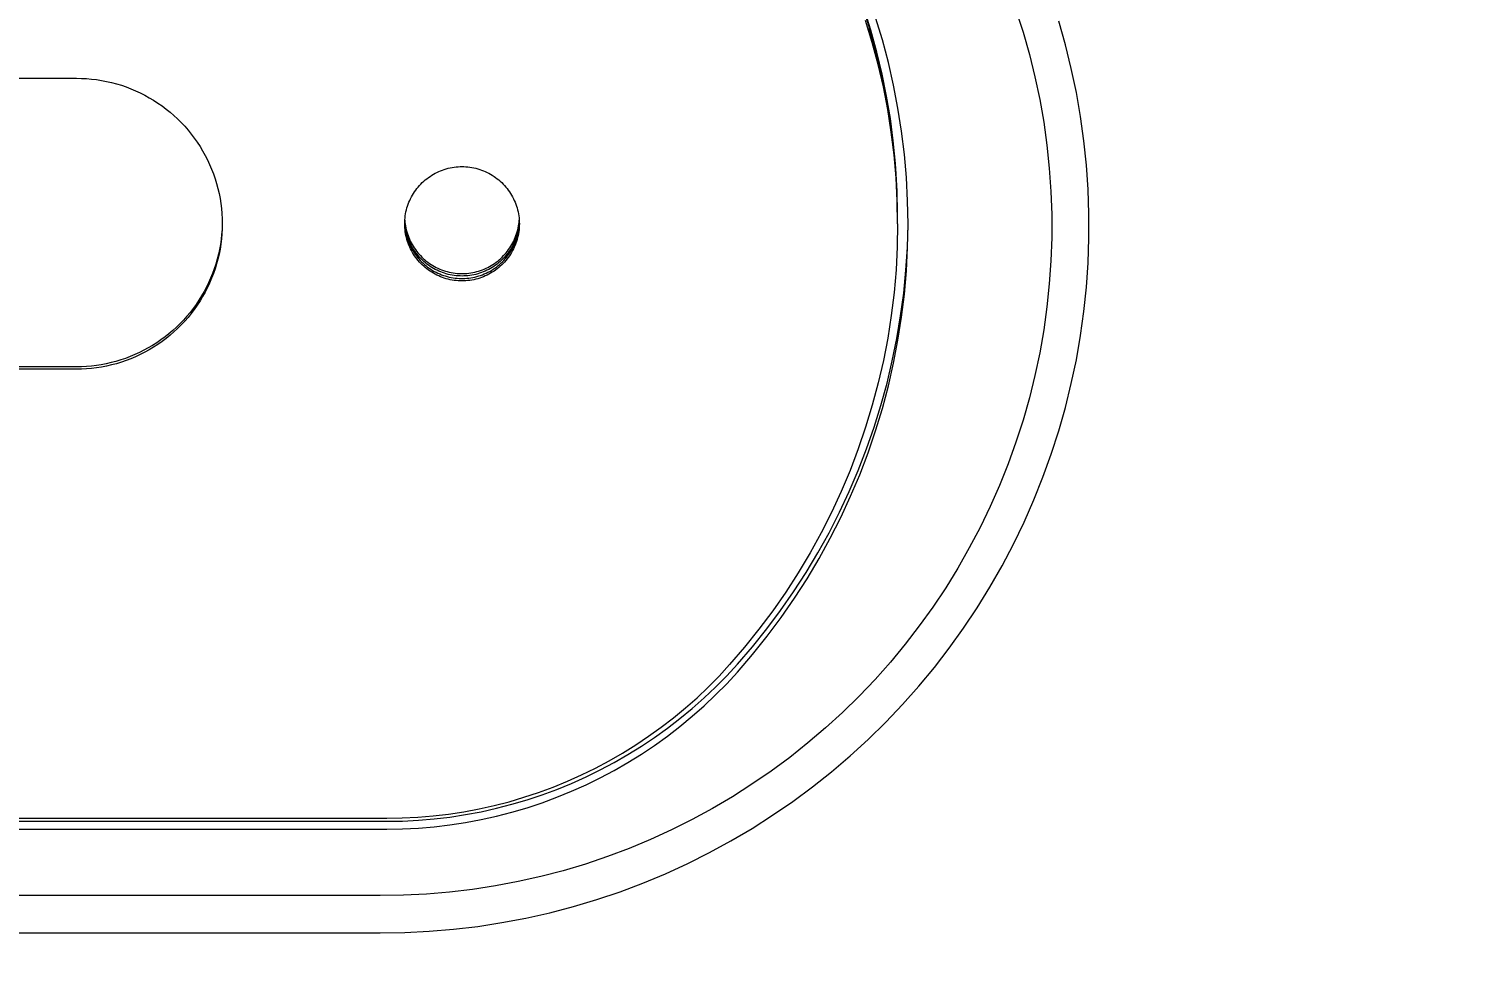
# Model space of a CAD drawing. Header units: inches. Extents: x -10 to 196, y -2 to 124.
# Drawn here: x 60.514 to 63.225, y 109.237 to 111 of the extents above; entities that cross this region are included whole.
import ezdxf

# ---------------------------------------------------------------- set-up
doc = ezdxf.new("R2010")
doc.units = ezdxf.units.IN
doc.layers.add('ZANO_R', color=7, linetype='Continuous', lineweight=0)
doc.layers.add('ZANO_W', color=1, linetype='Continuous', lineweight=0)
doc.styles.get("Standard").update_dxf_attribs({"font": 'arial.ttf'})
doc.dimstyles.new('amerykanie', dxfattribs={"dimtxt": 50, "dimasz": 50, "dimexe": 0.5, "dimexo": 0.5, "dimgap": 1, "dimtad": 1, "dimdec": 0, "dimzin": 0, "dimlunit": 5, "dimtxsty": 'Standard', "dimcen": 0.09, "dimclrd": 1, "dimclre": 1, "dimclrt": 1, "dimazin": 0, "dimtfac": 1, "dimtdec": 0, "dimtmove": 0, "dimatfit": 3, "dimfxl": 1, "dimtzin": 0, "dimarcsym": 1})

# ---------------------------------------------------------------- blocks, each defined once
blk = doc.blocks.new('*D387')
at = {"layer": 'ZANO_W', "color": 1, "lineweight": -2}
blk.add_arc((159.9897, 95.288), 5.9376, 93.97094, 170.33898, dxfattribs=at)
at = {"layer": 'ZANO_W', "color": 1}
for points in [[(159.576, 101.0448), (159.581, 101.3781), (160.5784, 101.1964)], [(153.9702, 96.2985), (154.3023, 96.2704), (154.052, 95.288)]]:
    blk.add_solid(points, dxfattribs=at)
at = {"layer": 'ZANO_W', "color": 1, "insert": (155.1052, 100.6833), "char_height": 1.625, "attachment_point": 5, "rotation": 42.155}
blk.add_mtext("95%%d41'", dxfattribs=at)

msp = doc.modelspace()

# ---------------------------------------------------------------- linework, layer by layer
at = {"layer": 'ZANO_R'}
for p, q in [((62.10479, 110.99701), (62.0921, 111.03774)), ((62.10576, 110.98905), (62.0931, 111.03008)), ((62.37868, 111.03529), (62.39207, 110.99366)), ((62.10735, 110.97425), (62.09475, 111.01576)), ((62.12633, 110.9787), (62.11353, 111.02086)), ((62.47215, 110.96962), (62.45954, 111.01402)), ((62.10518, 110.98647), (62.10116, 110.99997)), ((62.11608, 110.95586), (62.10479, 110.99701)), ((62.11304, 110.95832), (62.10518, 110.98647)), ((62.117, 110.94762), (62.10576, 110.98905)), ((62.13766, 110.93613), (62.12633, 110.9787)), ((62.39207, 110.99366), (62.40402, 110.95159)), ((62.11851, 110.93234), (62.10735, 110.97425)), ((62.12202, 110.9225), (62.11304, 110.95832)), ((62.12597, 110.91436), (62.11608, 110.95586)), ((62.40402, 110.95159), (62.41451, 110.90914)), ((62.48322, 110.92481), (62.47215, 110.96962)), ((62.12682, 110.90582), (62.117, 110.94762)), ((62.12821, 110.89006), (62.11851, 110.93234)), ((62.12994, 110.88644), (62.12202, 110.9225)), ((62.14751, 110.89319), (62.13766, 110.93613)), ((62.49273, 110.87964), (62.48322, 110.92481)), ((57.17874, 110.90642), (60.60408, 110.90642)), ((60.60408, 110.90642), (60.61368, 110.90627)), ((60.61368, 110.90627), (60.62327, 110.90578)), ((60.62327, 110.90578), (60.63284, 110.90496)), ((60.63284, 110.90496), (60.64238, 110.9038)), ((60.64238, 110.9038), (60.65187, 110.90232)), ((60.65187, 110.90232), (60.6613, 110.9005)), ((60.6613, 110.9005), (60.67066, 110.89835)), ((60.67066, 110.89835), (60.67994, 110.89588)), ((60.67994, 110.89588), (60.68913, 110.89309)), ((62.13443, 110.87254), (62.12597, 110.91436)), ((62.13519, 110.86371), (62.12682, 110.90582)), ((62.41451, 110.90914), (62.42352, 110.86635)), ((60.68913, 110.89309), (60.69822, 110.88997)), ((60.69822, 110.88997), (60.70719, 110.88654)), ((60.70719, 110.88654), (60.71604, 110.8828)), ((60.71604, 110.8828), (60.72475, 110.87876)), ((60.72475, 110.87876), (60.73331, 110.87441)), ((60.73331, 110.87441), (60.74172, 110.86977)), ((60.74172, 110.86977), (60.74996, 110.86483)), ((62.13644, 110.84747), (62.12821, 110.89006)), ((62.1368, 110.85016), (62.12994, 110.88644)), ((62.14146, 110.83045), (62.13443, 110.87254)), ((62.15586, 110.84993), (62.14751, 110.89319)), ((62.50068, 110.83417), (62.49273, 110.87964)), ((60.74996, 110.86483), (60.75803, 110.85961)), ((60.75803, 110.85961), (60.7659, 110.85412)), ((60.7659, 110.85412), (60.77358, 110.84835)), ((60.77358, 110.84835), (60.78106, 110.84232)), ((60.78106, 110.84232), (60.78832, 110.83603)), ((62.14212, 110.82134), (62.13519, 110.86371)), ((62.14319, 110.80462), (62.13644, 110.84747)), ((62.14258, 110.8137), (62.1368, 110.85016)), ((62.16271, 110.80641), (62.15586, 110.84993)), ((62.42352, 110.86635), (62.43104, 110.82327)), ((60.78832, 110.83603), (60.79535, 110.82949)), ((60.79535, 110.82949), (60.80215, 110.8227)), ((60.80215, 110.8227), (60.80871, 110.81569)), ((60.80871, 110.81569), (60.81503, 110.80845)), ((62.14705, 110.78815), (62.14146, 110.83045)), ((62.14759, 110.77876), (62.14212, 110.82134)), ((62.14728, 110.77708), (62.14258, 110.8137)), ((62.43104, 110.82327), (62.43707, 110.77996)), ((62.50704, 110.78845), (62.50068, 110.83417)), ((60.81503, 110.80845), (60.82108, 110.801)), ((60.82108, 110.801), (60.82687, 110.79333)), ((60.82687, 110.79333), (60.8324, 110.78547)), ((60.8324, 110.78547), (60.83764, 110.77743)), ((62.14845, 110.76157), (62.14319, 110.80462)), ((62.1512, 110.74569), (62.14705, 110.78815)), ((62.16805, 110.76268), (62.16271, 110.80641)), ((62.51183, 110.74254), (62.50704, 110.78845)), ((60.83764, 110.77743), (60.8426, 110.7692)), ((60.8426, 110.7692), (60.84727, 110.76081)), ((60.84727, 110.76081), (60.85164, 110.75226)), ((62.1509, 110.74033), (62.14728, 110.77708)), ((62.1516, 110.73601), (62.14759, 110.77876)), ((62.15221, 110.71836), (62.14845, 110.76157)), ((62.17186, 110.71879), (62.16805, 110.76268)), ((62.43707, 110.77996), (62.4416, 110.73647)), ((60.85164, 110.75226), (60.85572, 110.74356)), ((60.85572, 110.74356), (60.85948, 110.73472)), ((60.85948, 110.73472), (60.86294, 110.72576)), ((61.2885, 110.73028), (61.29197, 110.73176)), ((61.29197, 110.73176), (61.29549, 110.7331)), ((61.29549, 110.7331), (61.29906, 110.73433)), ((61.29906, 110.73433), (61.30267, 110.73543)), ((61.30267, 110.73543), (61.30631, 110.7364)), ((61.30631, 110.7364), (61.30999, 110.73725)), ((61.30999, 110.73725), (61.31369, 110.73797)), ((61.31369, 110.73797), (61.31741, 110.73856)), ((61.31741, 110.73856), (61.32116, 110.73902)), ((61.32116, 110.73902), (61.32492, 110.73935)), ((61.32492, 110.73935), (61.32868, 110.73954)), ((61.32868, 110.73954), (61.33245, 110.73961)), ((61.33245, 110.73961), (61.33622, 110.73954)), ((61.33622, 110.73954), (61.33999, 110.73935)), ((61.33999, 110.73935), (61.34375, 110.73902)), ((61.34375, 110.73902), (61.34749, 110.73856)), ((61.34749, 110.73856), (61.35122, 110.73797)), ((61.35122, 110.73797), (61.35492, 110.73725)), ((61.35492, 110.73725), (61.3586, 110.7364)), ((61.3586, 110.7364), (61.36224, 110.73543)), ((61.36224, 110.73543), (61.36585, 110.73433)), ((61.36585, 110.73433), (61.36941, 110.7331)), ((61.36941, 110.7331), (61.37294, 110.73176)), ((61.37294, 110.73176), (61.37641, 110.73028)), ((62.15139, 110.73426), (62.1509, 110.74033)), ((62.1539, 110.70311), (62.1512, 110.74569)), ((62.15204, 110.72551), (62.15139, 110.73426)), ((62.15413, 110.69315), (62.1516, 110.73601)), ((62.4416, 110.73647), (62.44463, 110.69284)), ((62.51502, 110.69649), (62.51183, 110.74254)), ((60.86294, 110.72576), (60.86608, 110.71668)), ((60.86608, 110.71668), (60.8689, 110.7075)), ((60.8689, 110.7075), (60.8714, 110.69823)), ((61.24963, 110.70107), (61.25211, 110.70392)), ((61.25211, 110.70392), (61.25469, 110.70667)), ((61.25469, 110.70667), (61.25736, 110.70933)), ((61.25736, 110.70933), (61.26012, 110.7119)), ((61.26012, 110.7119), (61.26297, 110.71437)), ((61.26297, 110.71437), (61.26591, 110.71674)), ((61.26591, 110.71674), (61.26892, 110.71901)), ((61.26892, 110.71901), (61.27201, 110.72117)), ((61.27201, 110.72117), (61.27518, 110.72322)), ((61.27518, 110.72322), (61.27841, 110.72516)), ((61.27841, 110.72516), (61.28171, 110.72698)), ((61.28171, 110.72698), (61.28508, 110.72869)), ((61.28508, 110.72869), (61.2885, 110.73028)), ((61.37641, 110.73028), (61.37983, 110.72869)), ((61.37983, 110.72869), (61.38319, 110.72698)), ((61.38319, 110.72698), (61.38649, 110.72516)), ((61.38649, 110.72516), (61.38973, 110.72322)), ((61.38973, 110.72322), (61.39289, 110.72117)), ((61.39289, 110.72117), (61.39599, 110.71901)), ((61.39599, 110.71901), (61.399, 110.71674)), ((61.399, 110.71674), (61.40194, 110.71437)), ((61.40194, 110.71437), (61.40479, 110.7119)), ((61.40479, 110.7119), (61.40755, 110.70933)), ((61.40755, 110.70933), (61.41022, 110.70667)), ((61.41022, 110.70667), (61.4128, 110.70392)), ((61.4128, 110.70392), (61.41528, 110.70107)), ((62.15241, 110.72022), (62.15204, 110.72551)), ((62.15447, 110.67504), (62.15221, 110.71836)), ((62.15302, 110.71067), (62.15241, 110.72022)), ((62.15328, 110.70618), (62.15302, 110.71067)), ((62.15381, 110.69582), (62.15328, 110.70618)), ((62.17415, 110.67479), (62.17186, 110.71879)), ((60.8714, 110.69823), (60.87358, 110.68887)), ((60.87358, 110.68887), (60.87542, 110.67945)), ((60.87542, 110.67945), (60.87694, 110.66996)), ((61.23364, 110.6756), (61.23524, 110.67901)), ((61.23524, 110.67901), (61.23696, 110.68237)), ((61.23696, 110.68237), (61.2388, 110.68566)), ((61.2388, 110.68566), (61.24075, 110.68889)), ((61.24075, 110.68889), (61.24281, 110.69205)), ((61.24281, 110.69205), (61.24498, 110.69514)), ((61.24498, 110.69514), (61.24725, 110.69815)), ((61.24725, 110.69815), (61.24963, 110.70107)), ((61.41528, 110.70107), (61.41765, 110.69815)), ((61.41765, 110.69815), (61.41993, 110.69514)), ((61.41993, 110.69514), (61.4221, 110.69205)), ((61.4221, 110.69205), (61.42416, 110.68889)), ((61.42416, 110.68889), (61.42611, 110.68566)), ((61.42611, 110.68566), (61.42794, 110.68237)), ((61.42794, 110.68237), (61.42966, 110.67901)), ((61.42966, 110.67901), (61.43127, 110.6756)), ((62.15398, 110.69217), (62.15381, 110.69582)), ((62.15514, 110.66046), (62.1539, 110.70311)), ((62.15443, 110.68095), (62.15398, 110.69217)), ((62.1552, 110.65023), (62.15413, 110.69315)), ((62.15453, 110.67817), (62.15443, 110.68095)), ((62.15488, 110.66607), (62.15453, 110.67817)), ((62.44463, 110.69284), (62.44614, 110.64914)), ((62.51661, 110.65035), (62.51502, 110.69649)), ((60.87694, 110.66996), (60.87813, 110.66043)), ((60.87813, 110.66043), (60.87898, 110.65086)), ((60.87898, 110.65086), (60.8795, 110.64127)), ((61.22528, 110.64671), (61.22588, 110.65043)), ((61.22588, 110.65043), (61.22661, 110.65413)), ((61.22661, 110.65413), (61.22747, 110.6578)), ((61.22747, 110.6578), (61.22845, 110.66144)), ((61.22845, 110.66144), (61.22956, 110.66505)), ((61.22956, 110.66505), (61.2308, 110.66861)), ((61.2308, 110.66861), (61.23216, 110.67213)), ((61.23216, 110.67213), (61.23364, 110.6756)), ((61.43127, 110.6756), (61.43275, 110.67213)), ((61.43275, 110.67213), (61.43411, 110.66861)), ((61.43411, 110.66861), (61.43534, 110.66505)), ((61.43534, 110.66505), (61.43646, 110.66144)), ((61.43646, 110.66144), (61.43744, 110.6578)), ((61.43744, 110.6578), (61.4383, 110.65413)), ((61.4383, 110.65413), (61.43903, 110.65043)), ((61.43903, 110.65043), (61.43963, 110.64671)), ((62.15523, 110.63167), (62.15447, 110.67504)), ((62.15492, 110.66419), (62.15488, 110.66607)), ((62.15502, 110.65956), (62.15492, 110.66419)), ((62.15514, 110.65119), (62.15502, 110.65956)), ((62.17492, 110.63074), (62.17415, 110.67479)), ((62.51661, 110.60419), (62.51661, 110.65035)), ((60.87961, 110.63021), (60.87922, 110.62074)), ((60.8795, 110.64127), (60.87968, 110.63167)), ((60.87968, 110.63167), (60.8795, 110.62207)), ((61.22418, 110.63167), (61.22426, 110.63544)), ((61.22426, 110.6279), (61.22418, 110.63167)), ((61.22421, 110.63399), (61.22436, 110.63023)), ((61.22426, 110.63544), (61.22447, 110.63921)), ((61.22447, 110.62413), (61.22426, 110.6279)), ((61.22453, 110.63239), (61.22429, 110.63613)), ((61.22436, 110.63023), (61.22465, 110.62648)), ((61.22441, 110.63862), (61.22472, 110.63489)), ((61.22447, 110.63921), (61.22481, 110.64296)), ((61.22481, 110.62038), (61.22447, 110.62413)), ((61.2249, 110.62866), (61.22453, 110.63239)), ((61.22465, 110.62648), (61.22507, 110.62274)), ((61.22472, 110.63489), (61.22517, 110.63118)), ((61.22481, 110.64296), (61.22528, 110.64671)), ((61.22541, 110.62494), (61.2249, 110.62866)), ((61.22507, 110.62274), (61.22562, 110.61902)), ((61.22517, 110.63118), (61.22574, 110.62748)), ((61.22604, 110.62125), (61.22541, 110.62494)), ((61.22574, 110.62748), (61.22644, 110.6238)), ((61.22644, 110.6238), (61.22727, 110.62015)), ((61.43764, 110.62015), (61.43846, 110.6238)), ((61.43846, 110.6238), (61.43916, 110.62748)), ((61.4395, 110.62494), (61.43887, 110.62125)), ((61.43916, 110.62748), (61.43974, 110.63118)), ((61.43929, 110.61902), (61.43984, 110.62274)), ((61.44, 110.62866), (61.4395, 110.62494)), ((61.43963, 110.64671), (61.4401, 110.64296)), ((61.43974, 110.63118), (61.44018, 110.63489)), ((61.43984, 110.62274), (61.44025, 110.62648)), ((61.44037, 110.63239), (61.44, 110.62866)), ((61.4401, 110.64296), (61.44044, 110.63921)), ((61.44044, 110.62413), (61.4401, 110.62038)), ((61.44018, 110.63489), (61.4405, 110.63862)), ((61.44025, 110.62648), (61.44054, 110.63023)), ((61.44062, 110.63613), (61.44037, 110.63239)), ((61.44044, 110.63921), (61.44065, 110.63544)), ((61.44065, 110.6279), (61.44044, 110.62413)), ((61.44054, 110.63023), (61.4407, 110.63399)), ((61.44065, 110.63544), (61.44073, 110.63167)), ((61.44073, 110.63167), (61.44065, 110.6279)), ((62.15523, 110.63167), (62.15447, 110.5883)), ((62.17356, 110.58714), (62.17483, 110.63045)), ((62.17415, 110.58669), (62.17492, 110.63074)), ((62.44614, 110.64914), (62.44614, 110.60541)), ((60.87747, 110.60189), (60.87611, 110.59252)), ((60.87813, 110.60291), (60.87694, 110.59338)), ((60.87851, 110.6113), (60.87747, 110.60189)), ((60.87898, 110.61248), (60.87813, 110.60291)), ((60.87922, 110.62074), (60.87851, 110.6113)), ((60.8795, 110.62207), (60.87898, 110.61248)), ((61.22528, 110.61663), (61.22481, 110.62038)), ((61.22588, 110.61291), (61.22528, 110.61663)), ((61.22562, 110.61902), (61.2263, 110.61531)), ((61.22661, 110.60921), (61.22588, 110.61291)), ((61.22679, 110.61757), (61.22604, 110.62125)), ((61.2263, 110.61531), (61.2271, 110.61164)), ((61.22747, 110.60554), (61.22661, 110.60921)), ((61.22768, 110.61393), (61.22679, 110.61757)), ((61.2271, 110.61164), (61.22803, 110.60799)), ((61.22727, 110.62015), (61.22822, 110.61653)), ((61.22845, 110.6019), (61.22747, 110.60554)), ((61.22869, 110.61032), (61.22768, 110.61393)), ((61.22803, 110.60799), (61.22909, 110.60438)), ((61.22822, 110.61653), (61.2293, 110.61295)), ((61.22956, 110.59829), (61.22845, 110.6019)), ((61.22982, 110.60675), (61.22869, 110.61032)), ((61.22909, 110.60438), (61.23027, 110.60081)), ((61.2293, 110.61295), (61.2305, 110.60941)), ((61.2308, 110.59473), (61.22956, 110.59829)), ((61.23108, 110.60322), (61.22982, 110.60675)), ((61.23027, 110.60081), (61.23158, 110.59728)), ((61.2305, 110.60941), (61.23183, 110.6059)), ((61.23246, 110.59973), (61.23108, 110.60322)), ((61.23158, 110.59728), (61.23301, 110.5938)), ((61.23183, 110.6059), (61.23327, 110.60245)), ((61.23395, 110.5963), (61.23246, 110.59973)), ((61.23327, 110.60245), (61.23483, 110.59905)), ((61.23557, 110.59291), (61.23395, 110.5963)), ((61.23483, 110.59905), (61.23651, 110.59571)), ((61.23651, 110.59571), (61.2383, 110.59242)), ((61.42661, 110.59242), (61.4284, 110.59571)), ((61.4284, 110.59571), (61.43008, 110.59905)), ((61.43095, 110.5963), (61.42934, 110.59291)), ((61.43008, 110.59905), (61.43164, 110.60245)), ((61.43245, 110.59973), (61.43095, 110.5963)), ((61.43164, 110.60245), (61.43308, 110.6059)), ((61.4319, 110.5938), (61.43333, 110.59728)), ((61.43383, 110.60322), (61.43245, 110.59973)), ((61.43308, 110.6059), (61.4344, 110.60941)), ((61.43333, 110.59728), (61.43463, 110.60081)), ((61.43509, 110.60675), (61.43383, 110.60322)), ((61.43534, 110.59829), (61.43411, 110.59473)), ((61.4344, 110.60941), (61.4356, 110.61295)), ((61.43463, 110.60081), (61.43582, 110.60438)), ((61.43622, 110.61032), (61.43509, 110.60675)), ((61.43646, 110.6019), (61.43534, 110.59829)), ((61.4356, 110.61295), (61.43668, 110.61653)), ((61.43582, 110.60438), (61.43687, 110.60799)), ((61.43723, 110.61393), (61.43622, 110.61032)), ((61.43744, 110.60554), (61.43646, 110.6019)), ((61.43668, 110.61653), (61.43764, 110.62015)), ((61.43687, 110.60799), (61.43781, 110.61164)), ((61.43811, 110.61757), (61.43723, 110.61393)), ((61.4383, 110.60921), (61.43744, 110.60554)), ((61.43781, 110.61164), (61.43861, 110.61531)), ((61.43887, 110.62125), (61.43811, 110.61757)), ((61.43903, 110.61291), (61.4383, 110.60921)), ((61.43861, 110.61531), (61.43929, 110.61902)), ((61.43963, 110.61663), (61.43903, 110.61291)), ((61.4401, 110.62038), (61.43963, 110.61663)), ((62.44614, 110.60541), (62.44463, 110.56171)), ((62.51502, 110.55806), (62.51661, 110.60419)), ((60.87243, 110.57394), (60.87011, 110.56476)), ((60.87358, 110.57447), (60.8714, 110.56511)), ((60.87443, 110.5832), (60.87243, 110.57394)), ((60.87542, 110.58389), (60.87358, 110.57447)), ((60.87611, 110.59252), (60.87443, 110.5832)), ((60.87694, 110.59338), (60.87542, 110.58389)), ((61.23216, 110.59121), (61.2308, 110.59473)), ((61.23364, 110.58774), (61.23216, 110.59121)), ((61.23301, 110.5938), (61.23456, 110.59038)), ((61.23524, 110.58433), (61.23364, 110.58774)), ((61.23456, 110.59038), (61.23622, 110.587)), ((61.23696, 110.58097), (61.23524, 110.58433)), ((61.2373, 110.58959), (61.23557, 110.59291)), ((61.23622, 110.587), (61.23801, 110.58369)), ((61.2388, 110.57768), (61.23696, 110.58097)), ((61.23915, 110.58633), (61.2373, 110.58959)), ((61.23801, 110.58369), (61.2399, 110.58044)), ((61.2383, 110.59242), (61.24021, 110.5892)), ((61.24075, 110.57445), (61.2388, 110.57768)), ((61.24111, 110.58313), (61.23915, 110.58633)), ((61.2399, 110.58044), (61.24191, 110.57726)), ((61.24021, 110.5892), (61.24222, 110.58605)), ((61.24281, 110.57129), (61.24075, 110.57445)), ((61.24317, 110.58001), (61.24111, 110.58313)), ((61.24191, 110.57726), (61.24403, 110.57415)), ((61.24222, 110.58605), (61.24434, 110.58296)), ((61.24498, 110.5682), (61.24281, 110.57129)), ((61.24535, 110.57695), (61.24317, 110.58001)), ((61.24403, 110.57415), (61.24625, 110.57112)), ((61.24434, 110.58296), (61.24657, 110.57996)), ((61.24725, 110.56519), (61.24498, 110.5682)), ((61.24763, 110.57398), (61.24535, 110.57695)), ((61.24625, 110.57112), (61.24858, 110.56816)), ((61.24657, 110.57996), (61.2489, 110.57703)), ((61.25001, 110.57108), (61.24763, 110.57398)), ((61.2489, 110.57703), (61.25133, 110.57418)), ((61.25249, 110.56827), (61.25001, 110.57108)), ((61.25133, 110.57418), (61.25386, 110.57142)), ((61.25506, 110.56555), (61.25249, 110.56827)), ((61.25386, 110.57142), (61.25648, 110.56875)), ((61.25648, 110.56875), (61.25919, 110.56617)), ((61.40571, 110.56617), (61.40843, 110.56875)), ((61.40843, 110.56875), (61.41105, 110.57142)), ((61.41242, 110.56827), (61.40985, 110.56555)), ((61.41105, 110.57142), (61.41357, 110.57418)), ((61.4149, 110.57108), (61.41242, 110.56827)), ((61.41357, 110.57418), (61.416, 110.57703)), ((61.41728, 110.57398), (61.4149, 110.57108)), ((61.416, 110.57703), (61.41834, 110.57996)), ((61.41632, 110.56816), (61.41865, 110.57112)), ((61.41956, 110.57695), (61.41728, 110.57398)), ((61.41993, 110.5682), (61.41765, 110.56519)), ((61.41834, 110.57996), (61.42056, 110.58296)), ((61.41865, 110.57112), (61.42088, 110.57415)), ((61.42173, 110.58001), (61.41956, 110.57695)), ((61.4221, 110.57129), (61.41993, 110.5682)), ((61.42056, 110.58296), (61.42269, 110.58605)), ((61.42088, 110.57415), (61.423, 110.57726)), ((61.4238, 110.58313), (61.42173, 110.58001)), ((61.42416, 110.57445), (61.4221, 110.57129)), ((61.42269, 110.58605), (61.4247, 110.5892)), ((61.423, 110.57726), (61.425, 110.58044)), ((61.42576, 110.58633), (61.4238, 110.58313)), ((61.42611, 110.57768), (61.42416, 110.57445)), ((61.4247, 110.5892), (61.42661, 110.59242)), ((61.425, 110.58044), (61.4269, 110.58369)), ((61.4276, 110.58959), (61.42576, 110.58633)), ((61.42794, 110.58097), (61.42611, 110.57768)), ((61.4269, 110.58369), (61.42868, 110.587)), ((61.42934, 110.59291), (61.4276, 110.58959)), ((61.42966, 110.58433), (61.42794, 110.58097)), ((61.42868, 110.587), (61.43035, 110.59038)), ((61.43127, 110.58774), (61.42966, 110.58433)), ((61.43035, 110.59038), (61.4319, 110.5938)), ((61.43275, 110.59121), (61.43127, 110.58774)), ((61.43411, 110.59473), (61.43275, 110.59121)), ((62.15447, 110.5883), (62.15221, 110.54498)), ((62.17082, 110.54389), (62.17356, 110.58714)), ((62.17186, 110.5427), (62.17415, 110.58669)), ((60.86453, 110.54667), (60.86127, 110.53777)), ((60.86608, 110.54666), (60.86294, 110.53758)), ((60.86747, 110.55567), (60.86453, 110.54667)), ((60.8689, 110.55584), (60.86608, 110.54666)), ((60.87011, 110.56476), (60.86747, 110.55567)), ((60.8714, 110.56511), (60.8689, 110.55584)), ((61.24963, 110.56227), (61.24725, 110.56519)), ((61.24858, 110.56816), (61.25101, 110.56529)), ((61.25211, 110.55942), (61.24963, 110.56227)), ((61.25101, 110.56529), (61.25354, 110.5625)), ((61.25469, 110.55667), (61.25211, 110.55942)), ((61.25354, 110.5625), (61.25616, 110.55981)), ((61.25736, 110.55401), (61.25469, 110.55667)), ((61.25773, 110.56291), (61.25506, 110.56555)), ((61.25616, 110.55981), (61.25888, 110.5572)), ((61.26012, 110.55144), (61.25736, 110.55401)), ((61.26049, 110.56037), (61.25773, 110.56291)), ((61.25888, 110.5572), (61.26168, 110.55469)), ((61.25919, 110.56617), (61.26199, 110.56369)), ((61.26297, 110.54897), (61.26012, 110.55144)), ((61.26333, 110.55793), (61.26049, 110.56037)), ((61.26168, 110.55469), (61.26457, 110.55228)), ((61.26199, 110.56369), (61.26488, 110.56131)), ((61.26591, 110.5466), (61.26297, 110.54897)), ((61.26626, 110.55559), (61.26333, 110.55793)), ((61.26457, 110.55228), (61.26754, 110.54998)), ((61.26488, 110.56131), (61.26784, 110.55902)), ((61.26892, 110.54433), (61.26591, 110.5466)), ((61.26926, 110.55335), (61.26626, 110.55559)), ((61.26754, 110.54998), (61.27059, 110.54777)), ((61.26784, 110.55902), (61.27088, 110.55684)), ((61.27201, 110.54217), (61.26892, 110.54433)), ((61.27234, 110.55121), (61.26926, 110.55335)), ((61.27059, 110.54777), (61.27372, 110.54568)), ((61.27088, 110.55684), (61.274, 110.55477)), ((61.27518, 110.54012), (61.27201, 110.54217)), ((61.2755, 110.54919), (61.27234, 110.55121)), ((61.27372, 110.54568), (61.27691, 110.54369)), ((61.274, 110.55477), (61.27718, 110.5528)), ((61.27872, 110.54727), (61.2755, 110.54919)), ((61.27691, 110.54369), (61.28018, 110.54182)), ((61.27718, 110.5528), (61.28043, 110.55095)), ((61.282, 110.54547), (61.27872, 110.54727)), ((61.28018, 110.54182), (61.2835, 110.54006)), ((61.28043, 110.55095), (61.28374, 110.54921)), ((61.28535, 110.54378), (61.282, 110.54547)), ((61.28374, 110.54921), (61.28711, 110.54758)), ((61.28875, 110.54221), (61.28535, 110.54378)), ((61.28711, 110.54758), (61.29054, 110.54607)), ((61.29221, 110.54075), (61.28875, 110.54221)), ((61.29054, 110.54607), (61.29401, 110.54468)), ((61.29401, 110.54468), (61.29754, 110.54342)), ((61.29754, 110.54342), (61.3011, 110.54227)), ((61.3011, 110.54227), (61.3047, 110.54125)), ((61.3047, 110.54125), (61.30833, 110.54035)), ((61.35658, 110.54035), (61.36021, 110.54125)), ((61.36021, 110.54125), (61.36381, 110.54227)), ((61.36381, 110.54227), (61.36737, 110.54342)), ((61.36737, 110.54342), (61.37089, 110.54468)), ((61.37089, 110.54468), (61.37437, 110.54607)), ((61.37615, 110.54221), (61.3727, 110.54075)), ((61.37437, 110.54607), (61.37779, 110.54758)), ((61.37956, 110.54378), (61.37615, 110.54221)), ((61.37779, 110.54758), (61.38116, 110.54921)), ((61.3829, 110.54547), (61.37956, 110.54378)), ((61.38116, 110.54921), (61.38448, 110.55095)), ((61.3814, 110.54006), (61.38473, 110.54182)), ((61.38619, 110.54727), (61.3829, 110.54547)), ((61.38448, 110.55095), (61.38773, 110.5528)), ((61.38473, 110.54182), (61.38799, 110.54369)), ((61.38941, 110.54919), (61.38619, 110.54727)), ((61.38773, 110.5528), (61.39091, 110.55477)), ((61.38799, 110.54369), (61.39119, 110.54568)), ((61.39256, 110.55121), (61.38941, 110.54919)), ((61.39289, 110.54217), (61.38973, 110.54012)), ((61.39091, 110.55477), (61.39403, 110.55684)), ((61.39119, 110.54568), (61.39431, 110.54777)), ((61.39564, 110.55335), (61.39256, 110.55121)), ((61.39599, 110.54433), (61.39289, 110.54217)), ((61.39403, 110.55684), (61.39707, 110.55902)), ((61.39431, 110.54777), (61.39736, 110.54998)), ((61.39865, 110.55559), (61.39564, 110.55335)), ((61.399, 110.5466), (61.39599, 110.54433)), ((61.39707, 110.55902), (61.40003, 110.56131)), ((61.39736, 110.54998), (61.40033, 110.55228)), ((61.40158, 110.55793), (61.39865, 110.55559)), ((61.40194, 110.54897), (61.399, 110.5466)), ((61.40003, 110.56131), (61.40292, 110.56369)), ((61.40033, 110.55228), (61.40322, 110.55469)), ((61.40442, 110.56037), (61.40158, 110.55793)), ((61.40479, 110.55144), (61.40194, 110.54897)), ((61.40292, 110.56369), (61.40571, 110.56617)), ((61.40322, 110.55469), (61.40603, 110.5572)), ((61.40718, 110.56291), (61.40442, 110.56037)), ((61.40755, 110.55401), (61.40479, 110.55144)), ((61.40603, 110.5572), (61.40874, 110.55981)), ((61.40985, 110.56555), (61.40718, 110.56291)), ((61.41022, 110.55667), (61.40755, 110.55401)), ((61.40874, 110.55981), (61.41137, 110.5625)), ((61.4128, 110.55942), (61.41022, 110.55667)), ((61.41137, 110.5625), (61.41389, 110.56529)), ((61.41528, 110.56227), (61.4128, 110.55942)), ((61.41389, 110.56529), (61.41632, 110.56816)), ((61.41765, 110.56519), (61.41528, 110.56227)), ((62.15221, 110.54498), (62.14845, 110.50177)), ((62.16661, 110.50076), (62.17082, 110.54389)), ((62.16805, 110.49881), (62.17186, 110.5427)), ((62.44463, 110.56171), (62.4416, 110.51808)), ((62.51183, 110.51201), (62.51502, 110.55806)), ((60.85386, 110.52035), (60.84971, 110.51184)), ((60.85572, 110.51978), (60.85164, 110.51108)), ((60.85772, 110.529), (60.85386, 110.52035)), ((60.85948, 110.52862), (60.85572, 110.51978)), ((60.86127, 110.53777), (60.85772, 110.529)), ((60.86294, 110.53758), (60.85948, 110.52862)), ((61.27841, 110.53818), (61.27518, 110.54012)), ((61.28171, 110.53636), (61.27841, 110.53818)), ((61.28508, 110.53465), (61.28171, 110.53636)), ((61.2835, 110.54006), (61.28689, 110.53842)), ((61.2885, 110.53306), (61.28508, 110.53465)), ((61.28689, 110.53842), (61.29033, 110.5369)), ((61.29197, 110.53159), (61.2885, 110.53306)), ((61.29033, 110.5369), (61.29382, 110.53549)), ((61.29549, 110.53024), (61.29197, 110.53159)), ((61.29571, 110.53942), (61.29221, 110.54075)), ((61.29382, 110.53549), (61.29736, 110.53421)), ((61.29906, 110.52901), (61.29549, 110.53024)), ((61.29926, 110.53821), (61.29571, 110.53942)), ((61.29736, 110.53421), (61.30094, 110.53305)), ((61.30267, 110.52791), (61.29906, 110.52901)), ((61.30285, 110.53712), (61.29926, 110.53821)), ((61.30094, 110.53305), (61.30455, 110.53202)), ((61.30631, 110.52694), (61.30267, 110.52791)), ((61.30647, 110.53616), (61.30285, 110.53712)), ((61.30455, 110.53202), (61.30821, 110.53112)), ((61.30999, 110.52609), (61.30631, 110.52694)), ((61.31012, 110.53533), (61.30647, 110.53616)), ((61.30821, 110.53112), (61.31189, 110.53034)), ((61.30833, 110.54035), (61.31199, 110.53958)), ((61.31369, 110.52537), (61.30999, 110.52609)), ((61.3138, 110.53462), (61.31012, 110.53533)), ((61.31189, 110.53034), (61.31559, 110.52969)), ((61.31199, 110.53958), (61.31568, 110.53894)), ((61.31741, 110.52478), (61.31369, 110.52537)), ((61.31751, 110.53404), (61.3138, 110.53462)), ((61.31559, 110.52969), (61.31932, 110.52917)), ((61.31568, 110.53894), (61.31939, 110.53842)), ((61.32116, 110.52432), (61.31741, 110.52478)), ((61.32123, 110.53358), (61.31751, 110.53404)), ((61.31932, 110.52917), (61.32306, 110.52877)), ((61.31939, 110.53842), (61.32311, 110.53804)), ((61.32492, 110.52399), (61.32116, 110.52432)), ((61.32496, 110.53326), (61.32123, 110.53358)), ((61.32306, 110.52877), (61.32681, 110.52851)), ((61.32311, 110.53804), (61.32684, 110.53778)), ((61.32868, 110.5238), (61.32492, 110.52399)), ((61.32871, 110.53306), (61.32496, 110.53326)), ((61.32681, 110.52851), (61.33057, 110.52838)), ((61.32684, 110.53778), (61.33058, 110.53765)), ((61.33245, 110.52373), (61.32868, 110.5238)), ((61.33245, 110.533), (61.32871, 110.53306)), ((61.33057, 110.52838), (61.33433, 110.52838)), ((61.33058, 110.53765), (61.33432, 110.53765)), ((61.3362, 110.53306), (61.33245, 110.533)), ((61.33622, 110.5238), (61.33245, 110.52373)), ((61.33432, 110.53765), (61.33806, 110.53778)), ((61.33433, 110.52838), (61.33809, 110.52851)), ((61.33994, 110.53326), (61.3362, 110.53306)), ((61.33999, 110.52399), (61.33622, 110.5238)), ((61.33806, 110.53778), (61.3418, 110.53804)), ((61.33809, 110.52851), (61.34185, 110.52877)), ((61.34368, 110.53358), (61.33994, 110.53326)), ((61.34375, 110.52432), (61.33999, 110.52399)), ((61.3418, 110.53804), (61.34552, 110.53842)), ((61.34185, 110.52877), (61.34559, 110.52917)), ((61.3474, 110.53404), (61.34368, 110.53358)), ((61.34749, 110.52478), (61.34375, 110.52432)), ((61.34552, 110.53842), (61.34923, 110.53894)), ((61.34559, 110.52917), (61.34932, 110.52969)), ((61.3511, 110.53462), (61.3474, 110.53404)), ((61.35122, 110.52537), (61.34749, 110.52478)), ((61.34923, 110.53894), (61.35291, 110.53958)), ((61.34932, 110.52969), (61.35302, 110.53034)), ((61.35478, 110.53533), (61.3511, 110.53462)), ((61.35492, 110.52609), (61.35122, 110.52537)), ((61.35291, 110.53958), (61.35658, 110.54035)), ((61.35302, 110.53034), (61.3567, 110.53112)), ((61.35844, 110.53616), (61.35478, 110.53533)), ((61.3586, 110.52694), (61.35492, 110.52609)), ((61.3567, 110.53112), (61.36035, 110.53202)), ((61.36206, 110.53712), (61.35844, 110.53616)), ((61.36224, 110.52791), (61.3586, 110.52694)), ((61.36035, 110.53202), (61.36397, 110.53305)), ((61.36565, 110.53821), (61.36206, 110.53712)), ((61.36585, 110.52901), (61.36224, 110.52791)), ((61.36397, 110.53305), (61.36755, 110.53421)), ((61.36919, 110.53942), (61.36565, 110.53821)), ((61.36941, 110.53024), (61.36585, 110.52901)), ((61.36755, 110.53421), (61.37109, 110.53549)), ((61.3727, 110.54075), (61.36919, 110.53942)), ((61.37294, 110.53159), (61.36941, 110.53024)), ((61.37109, 110.53549), (61.37458, 110.5369)), ((61.37641, 110.53306), (61.37294, 110.53159)), ((61.37458, 110.5369), (61.37802, 110.53842)), ((61.37983, 110.53465), (61.37641, 110.53306)), ((61.37802, 110.53842), (61.3814, 110.54006)), ((61.38319, 110.53636), (61.37983, 110.53465)), ((61.38649, 110.53818), (61.38319, 110.53636)), ((61.38973, 110.54012), (61.38649, 110.53818)), ((62.4416, 110.51808), (62.43707, 110.47459)), ((60.83553, 110.48723), (60.83025, 110.47937)), ((60.84054, 110.49527), (60.83553, 110.48723)), ((60.8426, 110.49414), (60.83764, 110.48591)), ((60.84526, 110.50348), (60.84054, 110.49527)), ((60.84727, 110.50253), (60.8426, 110.49414)), ((60.84971, 110.51184), (60.84526, 110.50348)), ((60.85164, 110.51108), (60.84727, 110.50253)), ((62.14845, 110.50177), (62.14319, 110.45872)), ((62.16093, 110.4578), (62.16661, 110.50076)), ((62.16271, 110.45507), (62.16805, 110.49881)), ((62.50704, 110.4661), (62.51183, 110.51201)), ((60.81889, 110.46422), (60.81283, 110.45695)), ((60.82108, 110.46234), (60.81503, 110.45489)), ((60.8247, 110.4717), (60.81889, 110.46422)), ((60.82687, 110.47001), (60.82108, 110.46234)), ((60.83025, 110.47937), (60.8247, 110.4717)), ((60.8324, 110.47787), (60.82687, 110.47001)), ((60.83764, 110.48591), (60.8324, 110.47787)), ((62.43707, 110.47459), (62.43104, 110.43128)), ((62.50068, 110.42038), (62.50704, 110.4661)), ((60.79319, 110.43644), (60.78619, 110.43006)), ((60.79535, 110.43385), (60.78832, 110.42731)), ((60.79997, 110.44305), (60.79319, 110.43644)), ((60.80215, 110.44064), (60.79535, 110.43385)), ((60.80652, 110.44989), (60.79997, 110.44305)), ((60.80871, 110.44765), (60.80215, 110.44064)), ((60.81283, 110.45695), (60.80652, 110.44989)), ((60.81503, 110.45489), (60.80871, 110.44765)), ((62.14319, 110.45872), (62.13644, 110.41587)), ((62.15379, 110.41505), (62.16093, 110.4578)), ((62.15586, 110.41155), (62.16271, 110.45507)), ((60.75611, 110.40709), (60.74812, 110.40201)), ((60.76392, 110.41244), (60.75611, 110.40709)), ((60.7659, 110.40922), (60.75803, 110.40373)), ((60.77154, 110.41806), (60.76392, 110.41244)), ((60.77358, 110.41499), (60.7659, 110.40922)), ((60.77897, 110.42393), (60.77154, 110.41806)), ((60.78106, 110.42102), (60.77358, 110.41499)), ((60.78619, 110.43006), (60.77897, 110.42393)), ((60.78832, 110.42731), (60.78106, 110.42102)), ((62.13644, 110.41587), (62.12821, 110.37328)), ((62.14519, 110.37258), (62.15379, 110.41505)), ((62.14751, 110.3683), (62.15586, 110.41155)), ((62.43104, 110.43128), (62.42352, 110.3882)), ((62.49273, 110.37491), (62.50068, 110.42038)), ((60.70581, 110.38088), (60.69694, 110.37755)), ((60.71455, 110.38452), (60.70581, 110.38088)), ((60.71604, 110.38054), (60.70719, 110.3768)), ((60.72316, 110.38845), (60.71455, 110.38452)), ((60.72475, 110.38458), (60.71604, 110.38054)), ((60.73163, 110.39268), (60.72316, 110.38845)), ((60.73331, 110.38893), (60.72475, 110.38458)), ((60.73996, 110.3972), (60.73163, 110.39268)), ((60.74172, 110.39357), (60.73331, 110.38893)), ((60.74812, 110.40201), (60.73996, 110.3972)), ((60.74996, 110.39851), (60.74172, 110.39357)), ((60.75803, 110.40373), (60.74996, 110.39851)), ((62.42352, 110.3882), (62.41451, 110.34541)), ((60.60408, 110.36155), (57.17874, 110.36155)), ((60.60408, 110.35692), (57.17874, 110.35692)), ((60.61355, 110.3617), (60.60408, 110.36155)), ((60.61368, 110.35707), (60.60408, 110.35692)), ((60.623, 110.36217), (60.61355, 110.3617)), ((60.62327, 110.35756), (60.61368, 110.35707)), ((60.63244, 110.36297), (60.623, 110.36217)), ((60.63284, 110.35838), (60.62327, 110.35756)), ((60.64184, 110.3641), (60.63244, 110.36297)), ((60.64238, 110.35954), (60.63284, 110.35838)), ((60.6512, 110.36554), (60.64184, 110.3641)), ((60.65187, 110.36102), (60.64238, 110.35954)), ((60.6605, 110.36731), (60.6512, 110.36554)), ((60.6613, 110.36284), (60.65187, 110.36102)), ((60.66974, 110.3694), (60.6605, 110.36731)), ((60.67066, 110.36499), (60.6613, 110.36284)), ((60.6789, 110.3718), (60.66974, 110.3694)), ((60.67994, 110.36746), (60.67066, 110.36499)), ((60.68797, 110.37452), (60.6789, 110.3718)), ((60.68913, 110.37025), (60.67994, 110.36746)), ((60.69694, 110.37755), (60.68797, 110.37452)), ((60.69822, 110.37337), (60.68913, 110.37025)), ((60.70719, 110.3768), (60.69822, 110.37337)), ((62.12821, 110.37328), (62.11851, 110.331)), ((62.13516, 110.33042), (62.14519, 110.37258)), ((62.13766, 110.32536), (62.14751, 110.3683)), ((62.48322, 110.32974), (62.49273, 110.37491)), ((62.11851, 110.331), (62.10735, 110.28909)), ((62.12369, 110.28863), (62.13516, 110.33042)), ((62.12633, 110.28278), (62.13766, 110.32536)), ((62.41451, 110.34541), (62.40402, 110.30296)), ((62.47215, 110.28493), (62.48322, 110.32974)), ((62.40402, 110.30296), (62.39207, 110.26089)), ((62.10735, 110.28909), (62.09475, 110.24758)), ((62.1108, 110.24726), (62.12369, 110.28863)), ((62.11353, 110.24063), (62.12633, 110.28278)), ((62.45954, 110.24053), (62.47215, 110.28493)), ((62.09475, 110.24758), (62.08071, 110.20654)), ((62.09651, 110.20635), (62.1108, 110.24726)), ((62.39207, 110.26089), (62.37868, 110.21926)), ((62.09927, 110.19894), (62.11353, 110.24063)), ((62.37868, 110.21926), (62.36385, 110.17812)), ((62.4454, 110.19658), (62.45954, 110.24053)), ((62.08071, 110.20654), (62.06526, 110.16601)), ((62.08084, 110.16595), (62.09651, 110.20635)), ((62.08358, 110.15777), (62.09927, 110.19894)), ((62.42975, 110.15316), (62.4454, 110.19658)), ((62.06526, 110.16601), (62.04841, 110.12604)), ((62.06379, 110.1261), (62.08084, 110.16595)), ((62.36385, 110.17812), (62.34761, 110.13752)), ((62.06647, 110.11718), (62.08358, 110.15777)), ((62.34761, 110.13752), (62.32998, 110.09751)), ((62.41261, 110.1103), (62.42975, 110.15316)), ((62.04841, 110.12604), (62.03019, 110.08667)), ((62.0454, 110.08687), (62.06379, 110.1261)), ((62.04796, 110.0772), (62.06647, 110.11718)), ((62.394, 110.06806), (62.41261, 110.1103)), ((62.03019, 110.08667), (62.01062, 110.04797)), ((62.02568, 110.04828), (62.0454, 110.08687)), ((62.32998, 110.09751), (62.31097, 110.05812)), ((62.02808, 110.03788), (62.04796, 110.0772)), ((62.31097, 110.05812), (62.29061, 110.01942)), ((62.37393, 110.02649), (62.394, 110.06806)), ((62.01062, 110.04797), (61.98972, 110.00996)), ((62.00466, 110.01038), (62.02568, 110.04828)), ((62.00685, 109.99928), (62.02808, 110.03788)), ((62.35244, 109.98564), (62.37393, 110.02649)), ((61.98972, 110.00996), (61.96751, 109.9727)), ((61.98235, 109.97323), (62.00466, 110.01038)), ((61.98429, 109.96144), (62.00685, 109.99928)), ((62.29061, 110.01942), (62.26893, 109.98145)), ((61.96751, 109.9727), (61.94402, 109.93623)), ((61.9588, 109.93685), (61.98235, 109.97323)), ((62.26893, 109.98145), (62.24594, 109.94425)), ((62.32955, 109.94555), (62.35244, 109.98564)), ((61.96043, 109.9244), (61.98429, 109.96144)), ((62.30529, 109.90628), (62.32955, 109.94555)), ((61.94402, 109.93623), (61.91929, 109.9006)), ((61.93401, 109.90131), (61.9588, 109.93685)), ((61.9353, 109.88822), (61.96043, 109.9244)), ((62.24594, 109.94425), (62.22168, 109.90786)), ((61.91929, 109.9006), (61.89333, 109.86585)), ((61.90803, 109.86662), (61.93401, 109.90131)), ((62.22168, 109.90786), (62.19618, 109.87234)), ((62.27968, 109.86788), (62.30529, 109.90628)), ((61.89333, 109.86585), (61.86618, 109.83202)), ((61.88088, 109.83284), (61.90803, 109.86662)), ((61.90893, 109.85292), (61.9353, 109.88822)), ((62.19618, 109.87234), (62.16946, 109.83772)), ((62.25276, 109.83038), (62.27968, 109.86788)), ((61.88135, 109.81857), (61.90893, 109.85292)), ((62.16946, 109.83772), (62.14157, 109.80405)), ((61.86618, 109.83202), (61.83788, 109.79914)), ((61.8526, 109.80001), (61.88088, 109.83284)), ((61.8526, 109.78518), (61.88135, 109.81857)), ((62.22456, 109.79384), (62.25276, 109.83038)), ((61.81806, 109.77765), (61.83788, 109.79914)), ((61.83232, 109.77803), (61.8526, 109.80001)), ((61.83232, 109.76321), (61.8526, 109.78518)), ((62.14157, 109.80405), (62.11252, 109.77135)), ((62.19511, 109.75829), (62.22456, 109.79384)), ((61.77629, 109.73674), (61.79752, 109.75685)), ((61.78961, 109.73619), (61.81132, 109.75675)), ((61.79752, 109.75685), (61.81806, 109.77765)), ((61.81132, 109.75675), (61.83232, 109.77803)), ((61.81132, 109.74192), (61.83232, 109.76321)), ((62.11252, 109.77135), (62.08237, 109.73969)), ((62.16446, 109.72378), (62.19511, 109.75829)), ((61.75439, 109.71736), (61.77629, 109.73674)), ((61.76721, 109.71637), (61.78961, 109.73619)), ((61.78961, 109.72136), (61.81132, 109.74192)), ((62.08237, 109.73969), (62.05113, 109.70908)), ((61.73186, 109.69873), (61.75439, 109.71736)), ((61.74416, 109.69732), (61.76721, 109.71637)), ((61.74416, 109.68249), (61.76721, 109.70154)), ((61.76721, 109.70154), (61.78961, 109.72136)), ((62.05113, 109.70908), (62.01886, 109.67958)), ((62.13262, 109.69036), (62.16446, 109.72378)), ((61.68497, 109.66381), (61.70871, 109.68087)), ((61.69621, 109.6616), (61.72049, 109.67905)), ((61.70871, 109.68087), (61.73186, 109.69873)), ((61.72049, 109.67905), (61.74416, 109.69732)), ((61.72049, 109.66423), (61.74416, 109.68249)), ((62.01886, 109.67958), (61.98558, 109.65121)), ((62.09965, 109.65805), (62.13262, 109.69036)), ((61.63583, 109.63212), (61.66066, 109.64755)), ((61.66066, 109.64755), (61.68497, 109.66381)), ((61.67135, 109.64497), (61.69621, 109.6616)), ((61.67135, 109.63014), (61.69621, 109.64677)), ((61.69621, 109.64677), (61.72049, 109.66423)), ((61.98558, 109.65121), (61.95134, 109.624)), ((62.06558, 109.6269), (62.09965, 109.65805)), ((61.61049, 109.61753), (61.63583, 109.63212)), ((61.62004, 109.61427), (61.64595, 109.62919)), ((61.64595, 109.62919), (61.67135, 109.64497)), ((61.64595, 109.61436), (61.67135, 109.63014)), ((61.95134, 109.624), (61.91619, 109.598)), ((62.03046, 109.59695), (62.06558, 109.6269)), ((61.5584, 109.59097), (61.58467, 109.60381)), ((61.56677, 109.5871), (61.59363, 109.60024)), ((61.58467, 109.60381), (61.61049, 109.61753)), ((61.59363, 109.60024), (61.62004, 109.61427)), ((61.59363, 109.58541), (61.62004, 109.59944)), ((61.62004, 109.59944), (61.64595, 109.61436)), ((61.91619, 109.598), (61.88015, 109.57322)), ((61.99432, 109.56824), (62.03046, 109.59695)), ((61.47722, 109.55784), (61.50465, 109.56797)), ((61.50465, 109.56797), (61.53172, 109.57901)), ((61.51179, 109.56358), (61.53948, 109.57488)), ((61.53172, 109.57901), (61.5584, 109.59097)), ((61.53948, 109.57488), (61.56677, 109.5871)), ((61.53948, 109.56005), (61.56677, 109.57227)), ((61.56677, 109.57227), (61.59363, 109.58541)), ((61.88015, 109.57322), (61.84328, 109.54971)), ((61.95721, 109.54079), (61.99432, 109.56824)), ((61.3931, 109.53309), (61.42141, 109.54039)), ((61.42141, 109.54039), (61.44946, 109.54865)), ((61.42666, 109.53538), (61.45535, 109.54382)), ((61.44946, 109.54865), (61.47722, 109.55784)), ((61.45535, 109.54382), (61.48374, 109.55323)), ((61.45535, 109.52899), (61.48374, 109.5384)), ((61.48374, 109.55323), (61.51179, 109.56358)), ((61.48374, 109.5384), (61.51179, 109.54876)), ((61.51179, 109.54876), (61.53948, 109.56005)), ((61.84328, 109.54971), (61.80562, 109.52749)), ((61.91917, 109.51464), (61.95721, 109.54079)), ((61.21954, 109.50959), (61.24874, 109.51106)), ((61.24874, 109.51106), (61.27788, 109.51352)), ((61.27788, 109.51352), (61.30692, 109.51695)), ((61.27987, 109.50789), (61.30957, 109.5114)), ((61.30692, 109.51695), (61.33582, 109.52136)), ((61.30957, 109.5114), (61.33913, 109.51591)), ((61.33582, 109.52136), (61.36456, 109.52674)), ((61.33913, 109.51591), (61.36852, 109.52142)), ((61.36456, 109.52674), (61.3931, 109.53309)), ((61.36852, 109.52142), (61.39771, 109.52791)), ((61.36852, 109.50659), (61.39771, 109.51308)), ((61.39771, 109.52791), (61.42666, 109.53538)), ((61.39771, 109.51308), (61.42666, 109.52055)), ((61.42666, 109.52055), (61.45535, 109.52899)), ((61.80562, 109.52749), (61.76721, 109.50658)), ((61.88025, 109.48982), (61.91917, 109.51464)), ((56.59251, 109.50911), (61.19031, 109.50911)), ((56.59251, 109.50339), (61.19031, 109.50339)), ((56.59251, 109.48856), (61.19031, 109.48856)), ((61.19031, 109.50911), (61.21954, 109.50959)), ((61.19031, 109.50339), (61.22021, 109.50388)), ((61.19031, 109.48856), (61.22021, 109.48905)), ((61.22021, 109.50388), (61.25007, 109.50538)), ((61.22021, 109.48905), (61.25007, 109.49056)), ((61.25007, 109.50538), (61.27987, 109.50789)), ((61.25007, 109.49056), (61.27987, 109.49306)), ((61.27987, 109.49306), (61.30957, 109.49657)), ((61.30957, 109.49657), (61.33913, 109.50108)), ((61.33913, 109.50108), (61.36852, 109.50659)), ((61.7281, 109.48702), (61.68834, 109.46882)), ((61.76721, 109.50658), (61.7281, 109.48702)), ((61.84049, 109.46636), (61.88025, 109.48982)), ((61.68834, 109.46882), (61.64797, 109.452)), ((61.79995, 109.44429), (61.84049, 109.46636)), ((61.60705, 109.43659), (61.56562, 109.42261)), ((61.64797, 109.452), (61.60705, 109.43659)), ((61.75867, 109.42364), (61.79995, 109.44429)), ((61.52373, 109.41006), (61.48143, 109.39898)), ((61.56562, 109.42261), (61.52373, 109.41006)), ((61.67409, 109.38668), (61.7167, 109.40443)), ((61.7167, 109.40443), (61.75867, 109.42364)), ((61.3958, 109.38122), (61.35258, 109.37457)), ((61.43877, 109.38936), (61.3958, 109.38122)), ((61.48143, 109.39898), (61.43877, 109.38936)), ((61.63089, 109.37041), (61.67409, 109.38668)), ((61.17818, 109.36303), (57.73698, 109.36303)), ((61.2219, 109.36365), (61.17818, 109.36303)), ((61.26558, 109.36579), (61.2219, 109.36365)), ((61.30915, 109.36943), (61.26558, 109.36579)), ((61.35258, 109.37457), (61.30915, 109.36943)), ((61.54293, 109.34241), (61.58715, 109.35565)), ((61.58715, 109.35565), (61.63089, 109.37041)), ((61.45325, 109.32055), (61.49828, 109.33071)), ((61.49828, 109.33071), (61.54293, 109.34241)), ((61.22433, 109.29342), (61.27043, 109.29567)), ((61.27043, 109.29567), (61.31643, 109.29952)), ((61.31643, 109.29952), (61.36227, 109.30495)), ((61.36227, 109.30495), (61.4079, 109.31196)), ((61.4079, 109.31196), (61.45325, 109.32055)), ((57.73698, 109.29276), (61.17818, 109.29276)), ((61.17818, 109.29276), (61.22433, 109.29342))]:
    msp.add_line(p, q, dxfattribs=at)

# ---------------------------------------------------------------- dimensions: what is measured, and where the dimension line sits
at = {"layer": 'ZANO_W'}
dim = msp.add_angular_dim_2l(base=(157.36756, 100.61533), line1=((2.04347, 95.28803), (194.03215, 95.28803)), line2=((159.99227, 95.31398), (161.71743, 112.62819)), dimstyle='amerykanie', override={"dimtxt": 1.625, "dimasz": 1, "dimgap": 0.5, "dimdec": 4, "dimaunit": 1, "dimadec": 1, "dimtdec": 4, "dimtmove": 1, "dimfrac": 2}, dxfattribs=at)
dim.commit()
dim.dimension.update_dxf_attribs({"geometry": '*D387', "text_midpoint": (155.10523, 100.68335)})

doc.saveas('drawing.dxf')
